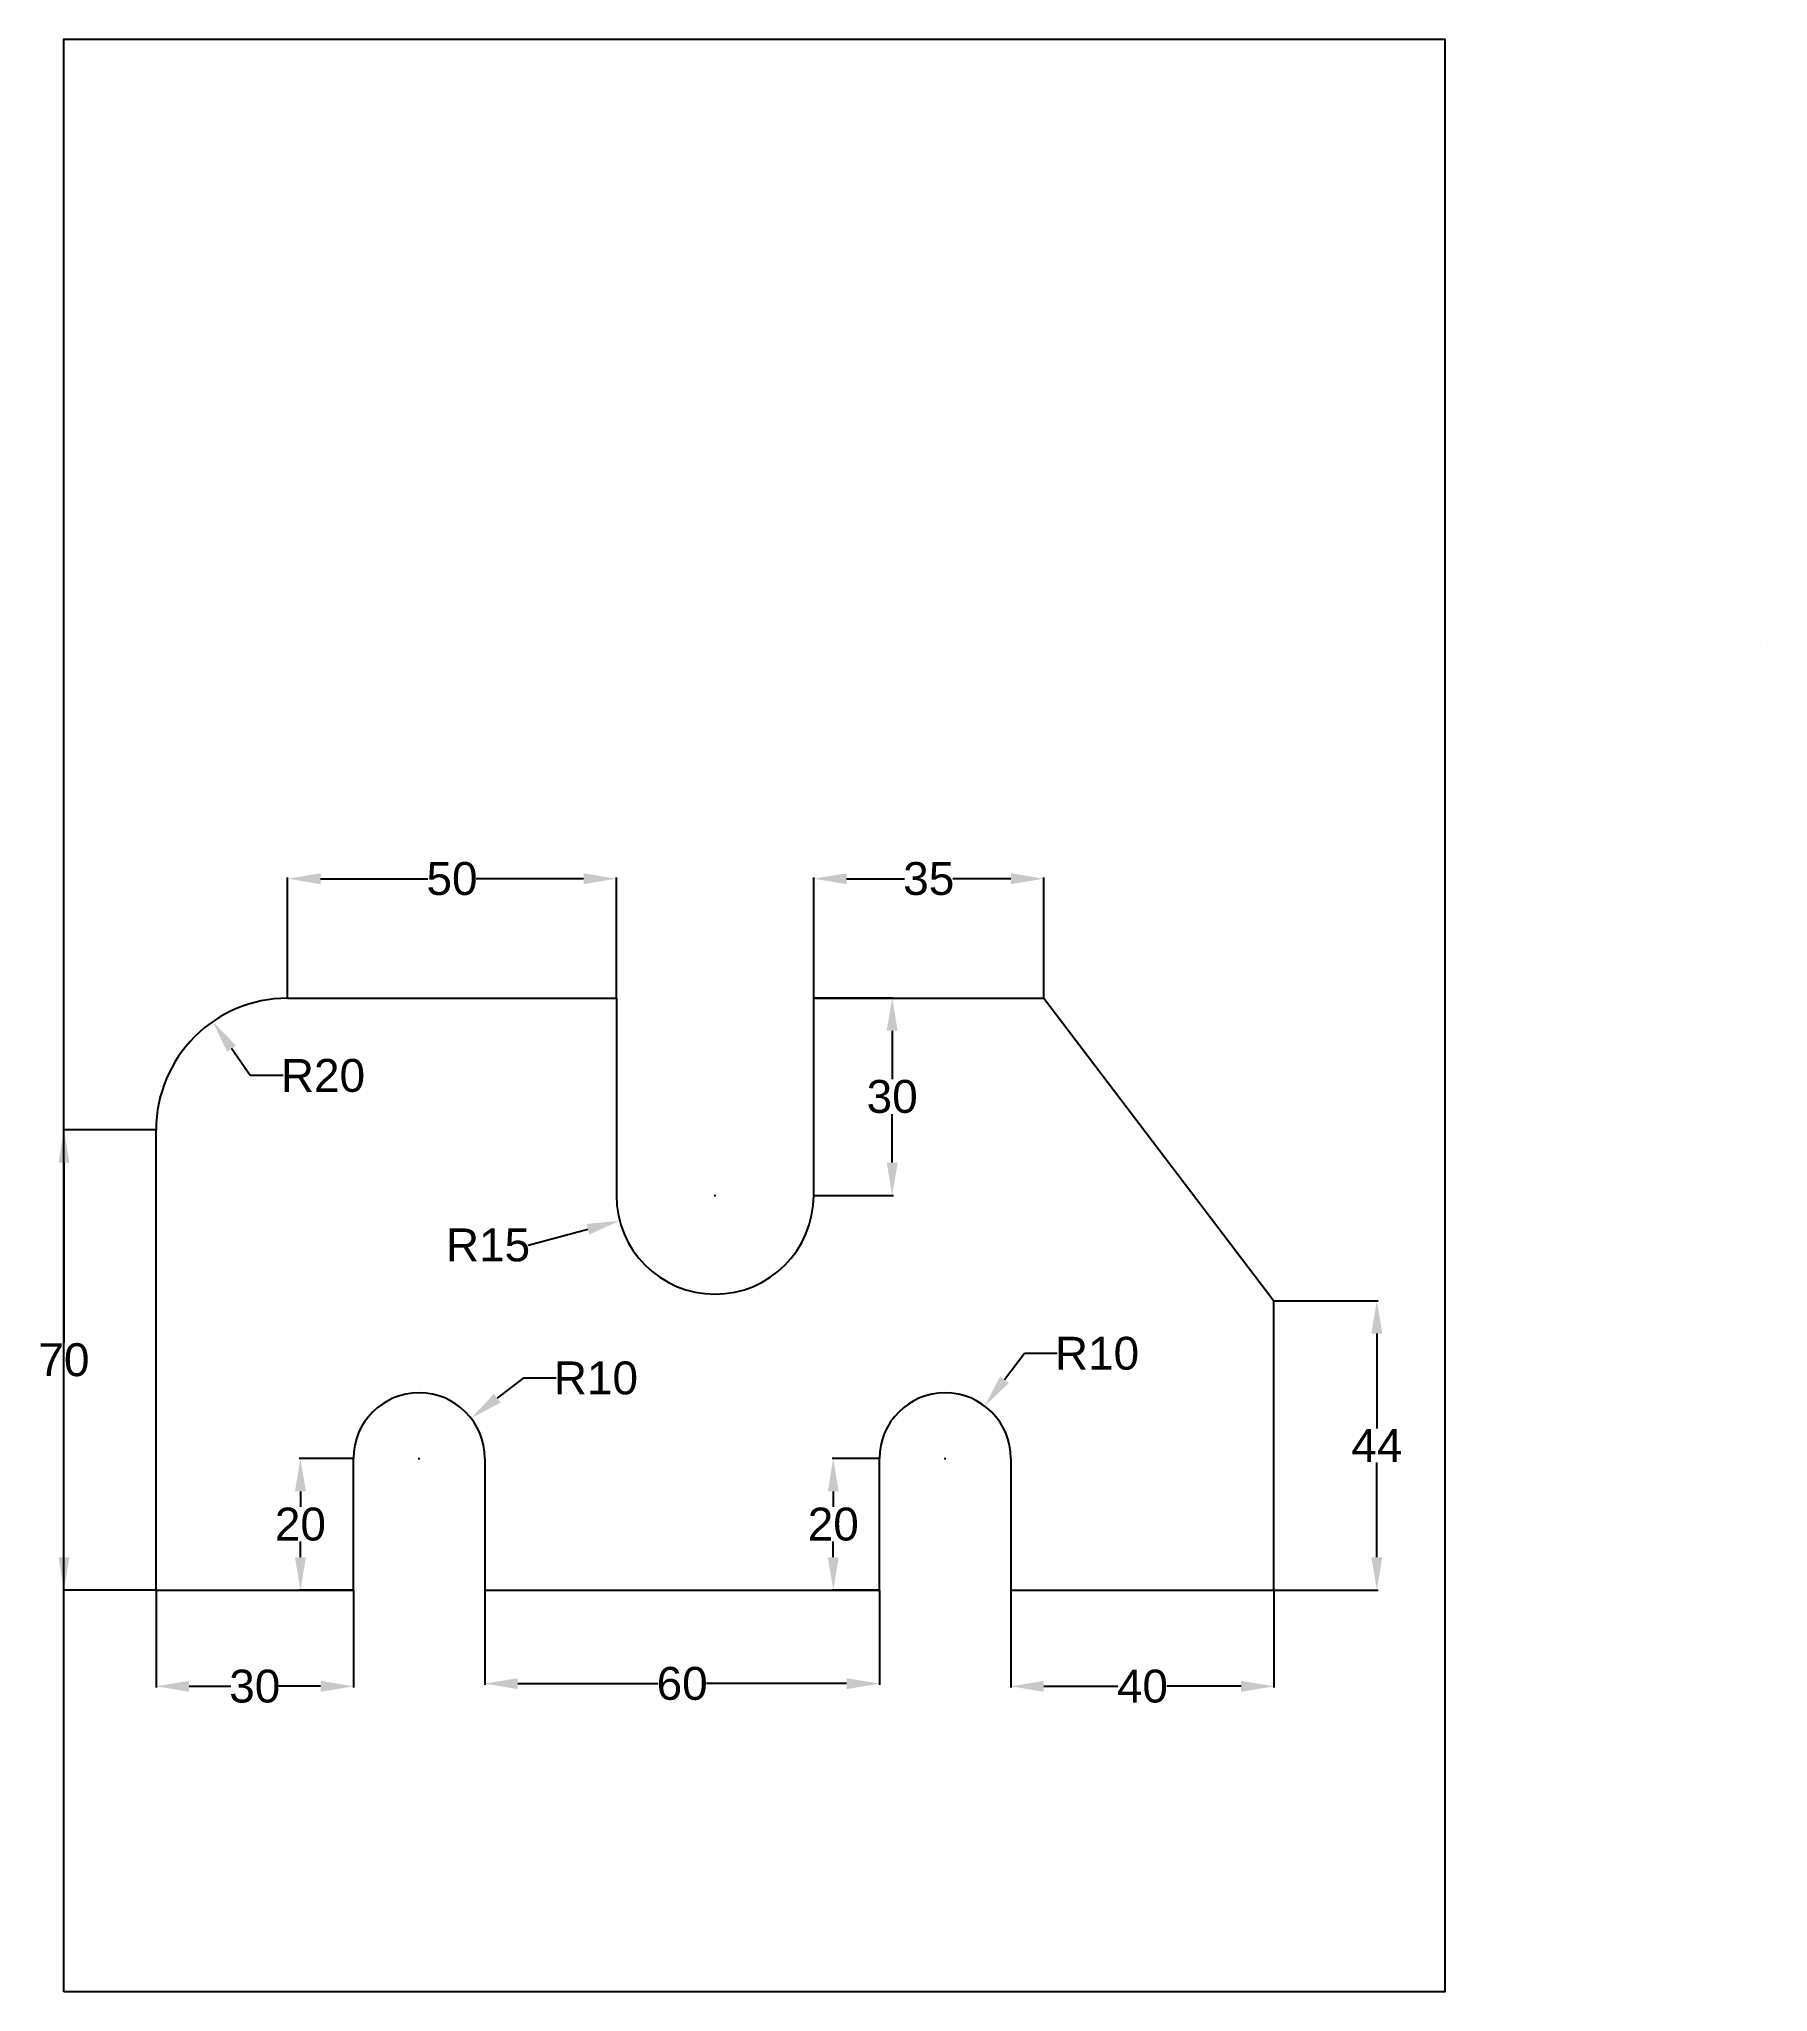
# Model space of a CAD drawing. Header units: inches. Extents: x -4 to 259, y 0 to 297.
import ezdxf

# ---------------------------------------------------------------- set-up
doc = ezdxf.new("R2010")
doc.units = ezdxf.units.IN
doc.header["$MEASUREMENT"] = 0
doc.styles.get("Standard").update_dxf_attribs({"font": 'arial.ttf'})
doc.dimstyles.new('Copy of Standard', dxfattribs={"dimtxt": 5, "dimasz": 5, "dimexe": 0.18, "dimexo": 0.0625, "dimgap": 0.09, "dimtad": 0, "dimtih": 1, "dimtoh": 1, "dimdec": 0, "dimzin": 0, "dimdsep": 46, "dimtxsty": 'Standard', "dimcen": 0.09, "dimclrd": 2, "dimclre": 2, "dimclrt": 2, "dimadec": 0, "dimazin": 0, "dimtfac": 1, "dimtdec": 0, "dimtofl": 0, "dimtmove": 0, "dimatfit": 3, "dimfxl": 1, "dimtolj": 1, "dimtzin": 0, "dimarcsym": 0})

# ---------------------------------------------------------------- blocks, each defined once
blk = doc.blocks.new('*D1')
at = {"color": 2, "lineweight": -2, "transparency": 16777216}
for p, q in [((14.02, 61.06), (14.02, 46.3)), ((44.02, 61.06), (44.02, 46.3)), ((19.02, 46.48), (25.36, 46.48)), ((39.02, 46.48), (32.68, 46.48))]:
    blk.add_line(p, q, dxfattribs=at)
at = {"color": 2, "transparency": 16777216}
for points in [[(19.02, 47.31), (19.02, 45.65), (14.02, 46.48)], [(39.02, 47.31), (39.02, 45.65), (44.02, 46.48)]]:
    blk.add_solid(points, dxfattribs=at)
at = {"layer": 'Defpoints', "color": 0, "transparency": 16777216}
for p in [(14.02, 61.12), (44.02, 61.12), (44.02, 46.48)]:
    blk.add_point(p, dxfattribs=at)
at = {"color": 2, "transparency": 16777216, "insert": (29.02, 46.48), "char_height": 5, "attachment_point": 5}
blk.add_mtext('\\A1;30', dxfattribs=at)
blk = doc.blocks.new('*D2')
at = {"color": 2, "lineweight": -2, "transparency": 16777216}
for p, q in [((64.02, 61.06), (64.02, 46.71)), ((124.02, 61.06), (124.02, 46.71)), ((69.02, 46.89), (90.35, 46.89)), ((119.02, 46.89), (97.7, 46.89))]:
    blk.add_line(p, q, dxfattribs=at)
at = {"color": 2, "transparency": 16777216}
for points in [[(69.02, 47.72), (69.02, 46.05), (64.02, 46.89)], [(119.02, 47.72), (119.02, 46.05), (124.02, 46.89)]]:
    blk.add_solid(points, dxfattribs=at)
at = {"layer": 'Defpoints', "color": 0, "transparency": 16777216}
for p in [(64.02, 61.12), (124.02, 61.12), (124.02, 46.89)]:
    blk.add_point(p, dxfattribs=at)
at = {"color": 2, "transparency": 16777216, "insert": (94.02, 46.89), "char_height": 5, "attachment_point": 5}
blk.add_mtext('\\A1;60', dxfattribs=at)
blk = doc.blocks.new('*D3')
at = {"color": 2, "lineweight": -2, "transparency": 16777216}
for p, q in [((144.02, 61.06), (144.02, 46.3)), ((184.02, 61.06), (184.02, 46.3)), ((149.02, 46.48), (160.26, 46.48)), ((179.02, 46.48), (167.78, 46.48))]:
    blk.add_line(p, q, dxfattribs=at)
at = {"color": 2, "transparency": 16777216}
for points in [[(149.02, 47.31), (149.02, 45.65), (144.02, 46.48)], [(179.02, 47.31), (179.02, 45.65), (184.02, 46.48)]]:
    blk.add_solid(points, dxfattribs=at)
at = {"layer": 'Defpoints', "color": 0, "transparency": 16777216}
for p in [(144.02, 61.12), (184.02, 61.12), (184.02, 46.48)]:
    blk.add_point(p, dxfattribs=at)
at = {"color": 2, "transparency": 16777216, "insert": (164.02, 46.48), "char_height": 5, "attachment_point": 5}
blk.add_mtext('\\A1;40', dxfattribs=at)
blk = doc.blocks.new('*D4')
at = {"color": 2, "lineweight": -2, "transparency": 16777216}
for p, q in [((184.08, 105.12), (199.85, 105.12)), ((199.67, 100.12), (199.67, 85.71)), ((199.67, 66.12), (199.67, 80.53)), ((184.08, 61.12), (199.85, 61.12))]:
    blk.add_line(p, q, dxfattribs=at)
at = {"color": 2, "transparency": 16777216}
for points in [[(198.83, 100.12), (200.5, 100.12), (199.67, 105.12)], [(198.83, 66.12), (200.5, 66.12), (199.67, 61.12)]]:
    blk.add_solid(points, dxfattribs=at)
at = {"layer": 'Defpoints', "color": 0, "transparency": 16777216}
for p in [(184.02, 105.12), (199.67, 105.12), (184.02, 61.12)]:
    blk.add_point(p, dxfattribs=at)
at = {"color": 2, "transparency": 16777216, "insert": (199.67, 83.12), "char_height": 5, "attachment_point": 5}
blk.add_mtext('\\A1;44', dxfattribs=at)
blk = doc.blocks.new('*D5')
at = {"color": 2, "lineweight": -2, "transparency": 16777216}
for p, q in [((114.02, 151.19), (114.02, 169.48)), ((119.02, 169.3), (127.83, 169.3)), ((144.02, 169.3), (135.21, 169.3)), ((149.02, 151.19), (149.02, 169.48))]:
    blk.add_line(p, q, dxfattribs=at)
at = {"color": 2, "transparency": 16777216}
for points in [[(119.02, 170.13), (119.02, 168.47), (114.02, 169.3)], [(144.02, 170.13), (144.02, 168.47), (149.02, 169.3)]]:
    blk.add_solid(points, dxfattribs=at)
at = {"layer": 'Defpoints', "color": 0, "transparency": 16777216}
for p in [(149.02, 169.3), (114.02, 151.12), (149.02, 151.12)]:
    blk.add_point(p, dxfattribs=at)
at = {"color": 2, "transparency": 16777216, "insert": (131.52, 169.3), "char_height": 5, "attachment_point": 5}
blk.add_mtext('\\A1;35', dxfattribs=at)
blk = doc.blocks.new('*D6')
at = {"color": 2, "lineweight": -2, "transparency": 16777216}
for p, q in [((34.02, 151.19), (34.02, 169.48)), ((39.02, 169.3), (55.36, 169.3)), ((79.02, 169.3), (62.68, 169.3)), ((84.02, 151.19), (84.02, 169.48))]:
    blk.add_line(p, q, dxfattribs=at)
at = {"color": 2, "transparency": 16777216}
for points in [[(39.02, 170.13), (39.02, 168.47), (34.02, 169.3)], [(79.02, 170.13), (79.02, 168.47), (84.02, 169.3)]]:
    blk.add_solid(points, dxfattribs=at)
at = {"layer": 'Defpoints', "color": 0, "transparency": 16777216}
for p in [(34.02, 169.3), (34.02, 151.12), (84.02, 151.12)]:
    blk.add_point(p, dxfattribs=at)
at = {"color": 2, "transparency": 16777216, "insert": (59.02, 169.3), "char_height": 5, "attachment_point": 5}
blk.add_mtext('\\A1;50', dxfattribs=at)
blk = doc.blocks.new('*D7')
at = {"color": 2, "lineweight": -2, "transparency": 16777216}
for p, q in [((13.96, 131.12), (-0.18, 131.12)), ((0, 126.12), (0, 98.77)), ((0, 66.12), (0, 93.48)), ((13.96, 61.12), (-0.18, 61.12))]:
    blk.add_line(p, q, dxfattribs=at)
at = {"color": 2, "transparency": 16777216}
for points in [[(-0.83, 126.12), (0.83, 126.12), (0, 131.12)], [(-0.83, 66.12), (0.83, 66.12), (0, 61.12)]]:
    blk.add_solid(points, dxfattribs=at)
at = {"layer": 'Defpoints', "color": 0, "transparency": 16777216}
for p in [(14.02, 131.12), (0, 61.12), (14.02, 61.12)]:
    blk.add_point(p, dxfattribs=at)
at = {"color": 2, "transparency": 16777216, "insert": (0, 96.12), "char_height": 5, "attachment_point": 5}
blk.add_mtext('\\A1;70', dxfattribs=at)
blk = doc.blocks.new('*D8')
at = {"color": 2, "lineweight": -2, "transparency": 16777216}
for p, q in [((114.08, 151.19), (126.14, 151.19)), ((125.96, 146.19), (125.96, 138.8)), ((125.96, 126.12), (125.96, 133.51)), ((114.08, 121.12), (126.14, 121.12))]:
    blk.add_line(p, q, dxfattribs=at)
at = {"color": 2, "transparency": 16777216}
for points in [[(125.13, 146.19), (126.79, 146.19), (125.96, 151.19)], [(125.13, 126.12), (126.79, 126.12), (125.96, 121.12)]]:
    blk.add_solid(points, dxfattribs=at)
at = {"layer": 'Defpoints', "color": 0, "transparency": 16777216}
for p in [(114.02, 151.19), (114.02, 121.12), (125.96, 121.12)]:
    blk.add_point(p, dxfattribs=at)
at = {"color": 2, "transparency": 16777216, "insert": (125.96, 136.16), "char_height": 5, "attachment_point": 5}
blk.add_mtext('\\A1;30', dxfattribs=at)
blk = doc.blocks.new('*D9')
at = {"color": 2, "lineweight": -2, "transparency": 16777216}
for p, q in [((43.96, 81.12), (35.78, 81.12)), ((35.96, 76.12), (35.96, 73.77)), ((35.96, 66.12), (35.96, 68.48)), ((43.96, 61.12), (35.78, 61.12))]:
    blk.add_line(p, q, dxfattribs=at)
at = {"color": 2, "transparency": 16777216}
for points in [[(35.13, 76.12), (36.8, 76.12), (35.96, 81.12)], [(35.13, 66.12), (36.8, 66.12), (35.96, 61.12)]]:
    blk.add_solid(points, dxfattribs=at)
at = {"layer": 'Defpoints', "color": 0, "transparency": 16777216}
for p in [(35.96, 81.12), (44.02, 81.12), (44.02, 61.12)]:
    blk.add_point(p, dxfattribs=at)
at = {"color": 2, "transparency": 16777216, "insert": (35.96, 71.12), "char_height": 5, "attachment_point": 5}
blk.add_mtext('\\A1;20', dxfattribs=at)
blk = doc.blocks.new('*D10')
at = {"color": 2, "lineweight": -2, "transparency": 16777216}
for p, q in [((123.96, 81.12), (116.82, 81.12)), ((117, 76.12), (117, 73.77)), ((117, 66.12), (117, 68.48)), ((123.96, 61.12), (116.82, 61.12))]:
    blk.add_line(p, q, dxfattribs=at)
at = {"color": 2, "transparency": 16777216}
for points in [[(116.17, 76.12), (117.83, 76.12), (117, 81.12)], [(116.17, 66.12), (117.83, 66.12), (117, 61.12)]]:
    blk.add_solid(points, dxfattribs=at)
at = {"layer": 'Defpoints', "color": 0, "transparency": 16777216}
for p in [(117, 81.12), (124.02, 81.12), (124.02, 61.12)]:
    blk.add_point(p, dxfattribs=at)
at = {"color": 2, "transparency": 16777216, "insert": (117, 71.12), "char_height": 5, "attachment_point": 5}
blk.add_mtext('\\A1;20', dxfattribs=at)
blk = doc.blocks.new('*D11')
at = {"color": 2, "lineweight": -2, "transparency": 16777216}
for p, q in [((28.33, 139.35), (25.49, 143.46)), ((33.33, 139.35), (28.33, 139.35))]:
    blk.add_line(p, q, dxfattribs=at)
at = {"color": 2, "transparency": 16777216}
blk.add_solid([(26.17, 143.93), (24.8, 142.99), (22.64, 147.57)], dxfattribs=at)
at = {"layer": 'Defpoints', "color": 0, "transparency": 16777216}
for p in [(22.64, 147.57), (34.02, 131.12)]:
    blk.add_point(p, dxfattribs=at)
at = {"color": 2, "transparency": 16777216, "insert": (39.39, 139.35), "char_height": 5, "attachment_point": 5}
blk.add_mtext('\\A1;R20', dxfattribs=at)
blk = doc.blocks.new('*D12')
at = {"color": 2, "lineweight": -2, "transparency": 16777216}
for p, q in [((146.06, 97.1), (143.05, 93.1)), ((151.06, 97.1), (146.06, 97.1)), ((133.93, 81.12), (134.11, 81.12)), ((134.02, 81.03), (134.02, 81.21))]:
    blk.add_line(p, q, dxfattribs=at)
at = {"color": 2, "transparency": 16777216}
blk.add_solid([(142.38, 93.61), (143.71, 92.6), (140.04, 89.11)], dxfattribs=at)
at = {"layer": 'Defpoints', "color": 0, "transparency": 16777216}
for p in [(140.04, 89.11), (134.02, 81.12)]:
    blk.add_point(p, dxfattribs=at)
at = {"color": 2, "transparency": 16777216, "insert": (157.11, 97.1), "char_height": 5, "attachment_point": 5}
blk.add_mtext('\\A1;R10', dxfattribs=at)
blk = doc.blocks.new('*D13')
at = {"color": 2, "lineweight": -2, "transparency": 16777216}
for p, q in [((69.85, 93.35), (65.89, 90.3)), ((74.85, 93.35), (69.85, 93.35)), ((53.93, 81.12), (54.11, 81.12)), ((54.02, 81.03), (54.02, 81.21))]:
    blk.add_line(p, q, dxfattribs=at)
at = {"color": 2, "transparency": 16777216}
blk.add_solid([(65.38, 90.96), (66.4, 89.64), (61.93, 87.24)], dxfattribs=at)
at = {"layer": 'Defpoints', "color": 0, "transparency": 16777216}
for p in [(61.93, 87.24), (54.02, 81.12)]:
    blk.add_point(p, dxfattribs=at)
at = {"color": 2, "transparency": 16777216, "insert": (80.9, 93.35), "char_height": 5, "attachment_point": 5}
blk.add_mtext('\\A1;R10', dxfattribs=at)
blk = doc.blocks.new('*D14')
at = {"color": 2, "lineweight": -2, "transparency": 16777216}
for p, q in [((98.93, 121.12), (99.11, 121.12)), ((99.02, 121.03), (99.02, 121.21)), ((70.58, 113.58), (79.69, 116))]:
    blk.add_line(p, q, dxfattribs=at)
at = {"color": 2, "transparency": 16777216}
blk.add_solid([(79.48, 116.8), (79.9, 115.19), (84.52, 117.28)], dxfattribs=at)
at = {"layer": 'Defpoints', "color": 0, "transparency": 16777216}
for p in [(99.02, 121.12), (84.52, 117.28)]:
    blk.add_point(p, dxfattribs=at)
at = {"color": 2, "transparency": 16777216, "insert": (64.49, 113.58), "char_height": 5, "attachment_point": 5}
blk.add_mtext('\\A1;R15', dxfattribs=at)

msp = doc.modelspace()

# ---------------------------------------------------------------- linework, layer by layer
for p, q in [((259.15, 205.18), (259.15, 205.18)), ((34.02, 151.12), (84.02, 151.12)), ((84.02, 151.12), (84.02, 121.12)), ((114.02, 121.12), (114.02, 151.12)), ((114.02, 151.12), (149.02, 151.12)), ((149.02, 151.12), (184.02, 105.12)), ((14.02, 61.12), (14.02, 131.12)), ((84.02, 121.12), (84.02, 121.12)), ((114.02, 121.12), (114.02, 121.12)), ((99.02, 106.12), (99.02, 106.12)), ((184.02, 61.12), (184.02, 105.12)), ((54.02, 91.12), (54.02, 91.12)), ((134.02, 91.12), (134.02, 91.12)), ((44.02, 61.12), (44.02, 81.12)), ((44.02, 81.12), (44.02, 81.12)), ((64.02, 81.12), (64.02, 61.12)), ((64.02, 81.12), (64.02, 81.12)), ((124.02, 61.12), (124.02, 81.12)), ((124.02, 81.12), (124.02, 81.12)), ((144.02, 81.12), (144.02, 61.12)), ((144.02, 81.12), (144.02, 81.12)), ((14.02, 61.12), (44.02, 61.12)), ((64.02, 61.12), (124.02, 61.12)), ((144.02, 61.12), (184.02, 61.12))]:
    msp.add_line(p, q)
msp.add_lwpolyline([(0, 0), (0, 297), (210, 297), (210, 0), (0, 0)], close=True)
for centre, radius, start, end in [((34.02, 131.12), 20, 90, 180), ((99.02, 121.12), 15, 180, 270), ((99.02, 121.12), 15, 270, 0), ((54.02, 81.12), 10, 90, 180), ((54.02, 81.12), 10, 0, 90), ((134.02, 81.12), 10, 90, 180), ((134.02, 81.12), 10, 0, 90)]:
    msp.add_arc(centre, radius, start, end)

# ---------------------------------------------------------------- dimensions: what is measured, and where the dimension line sits
for base, p1, p2, picture, middle in [((34.02, 169.3), (84.02, 151.12), (34.02, 151.12), '*D6', (59.02, 169.3)), ((149.02, 169.3), (114.02, 151.12), (149.02, 151.12), '*D5', (131.52, 169.3)), ((44.02, 46.48), (14.02, 61.12), (44.02, 61.12), '*D1', (29.02, 46.48)), ((124.02, 46.89), (64.02, 61.12), (124.02, 61.12), '*D2', (94.02, 46.89)), ((184.02, 46.48), (144.02, 61.12), (184.02, 61.12), '*D3', (164.02, 46.48))]:
    dim = msp.add_linear_dim(base=base, p1=p1, p2=p2, dimstyle='Copy of Standard')
    dim.commit()
    dim.dimension.update_dxf_attribs({"geometry": picture, "text_midpoint": middle})
for base, p1, p2, picture, middle in [((125.96, 121.12), (114.02, 151.19), (114.02, 121.12), '*D8', (125.96, 136.16)), ((0, 61.12), (14.02, 131.12), (14.02, 61.12), '*D7', (0, 96.12)), ((199.67, 105.12), (184.02, 61.12), (184.02, 105.12), '*D4', (199.67, 83.12)), ((35.96, 81.12), (44.02, 61.12), (44.02, 81.12), '*D9', (35.96, 71.12)), ((117, 81.12), (124.02, 61.12), (124.02, 81.12), '*D10', (117, 71.12))]:
    dim = msp.add_linear_dim(base=base, p1=p1, p2=p2, angle=90, dimstyle='Copy of Standard')
    dim.commit()
    dim.dimension.update_dxf_attribs({"geometry": picture, "text_midpoint": middle})
for center, mpoint, picture, middle in [((34.02, 131.12), (22.64, 147.57), '*D11', (39.39, 139.35)), ((99.02, 121.12), (84.52, 117.28), '*D14', (70.58, 113.58))]:
    dim = msp.add_radius_dim(center=center, mpoint=mpoint, dimstyle='Copy of Standard')
    dim.commit()
    dim.dimension.update_dxf_attribs({"geometry": picture, "text_midpoint": middle, "dimtype": 164})
for center, mpoint, picture, middle in [((134.02, 81.12), (140.04, 89.11), '*D12', (157.11, 97.1)), ((54.02, 81.12), (61.93, 87.24), '*D13', (80.9, 93.35))]:
    dim = msp.add_radius_dim(center=center, mpoint=mpoint, dimstyle='Copy of Standard')
    dim.commit()
    dim.dimension.update_dxf_attribs({"geometry": picture, "text_midpoint": middle})

doc.saveas('drawing.dxf')
